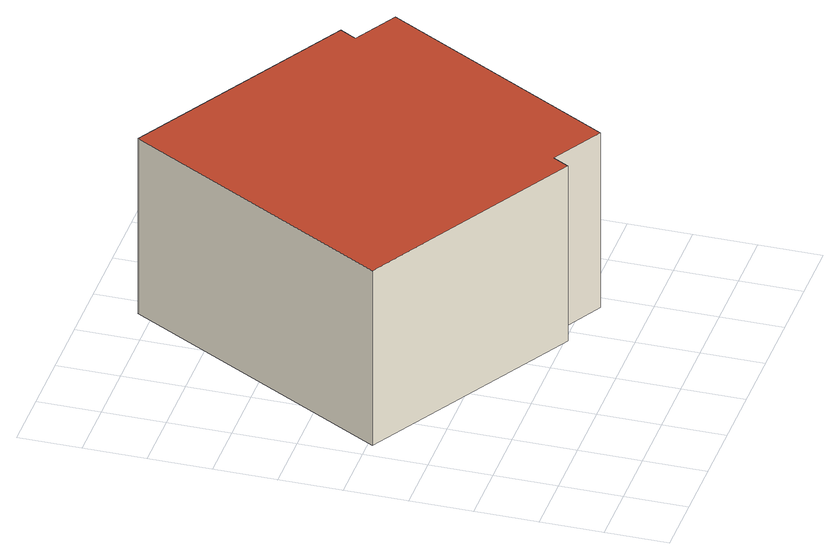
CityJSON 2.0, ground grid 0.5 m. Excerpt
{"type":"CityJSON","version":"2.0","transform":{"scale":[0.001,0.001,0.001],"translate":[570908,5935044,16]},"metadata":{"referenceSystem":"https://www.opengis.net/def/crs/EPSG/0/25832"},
"CityObjects":{
"building1":{"type":"Building","attributes":{"Grundfläche 2D":"5.994372","Grundhöhe NN":"16.267"},"geometry":[{"type":"Solid","lod":"3","boundaries":[[[[0,1,2,3,4,5,6,7]],[[8,9,6,5]],[[9,10,7,6]],[[10,11,0,7]],[[11,12,1,0]],[[12,13,2,1]],[[13,14,3,2]],[[14,15,4,3]],[[15,8,5,4]],[[8,15,14,13,12,11,10,9]]]],"semantics":{"surfaces":[{"type":"RoofSurface"},{"type":"WallSurface"},{"type":"GroundSurface"}],"values":[[0,1,1,1,1,1,1,1,1,2]]}}]}
},
"vertices":[
[1348,4115,1806],[137,1967,1806],[1884,982,1806],[1956,1109,1806],[2377,879,1806],[3438,2760,1806],[3080,2962,1806],[3156,3095,1806],[3438,2760,267],[3080,2962,267],[3156,3095,267],[1348,4115,267],[137,1967,267],[1884,982,267],[1956,1109,267],[2377,879,267]
]}
